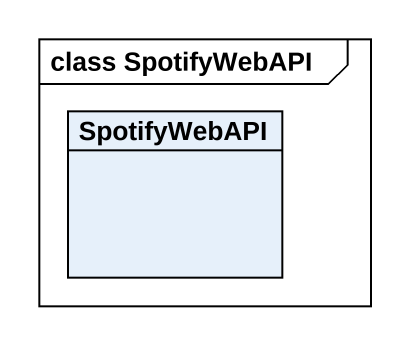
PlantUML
@startuml
mainframe class SpotifyWebAPI
hide circle
hide empty members
class SpotifyWebAPI
@enduml
